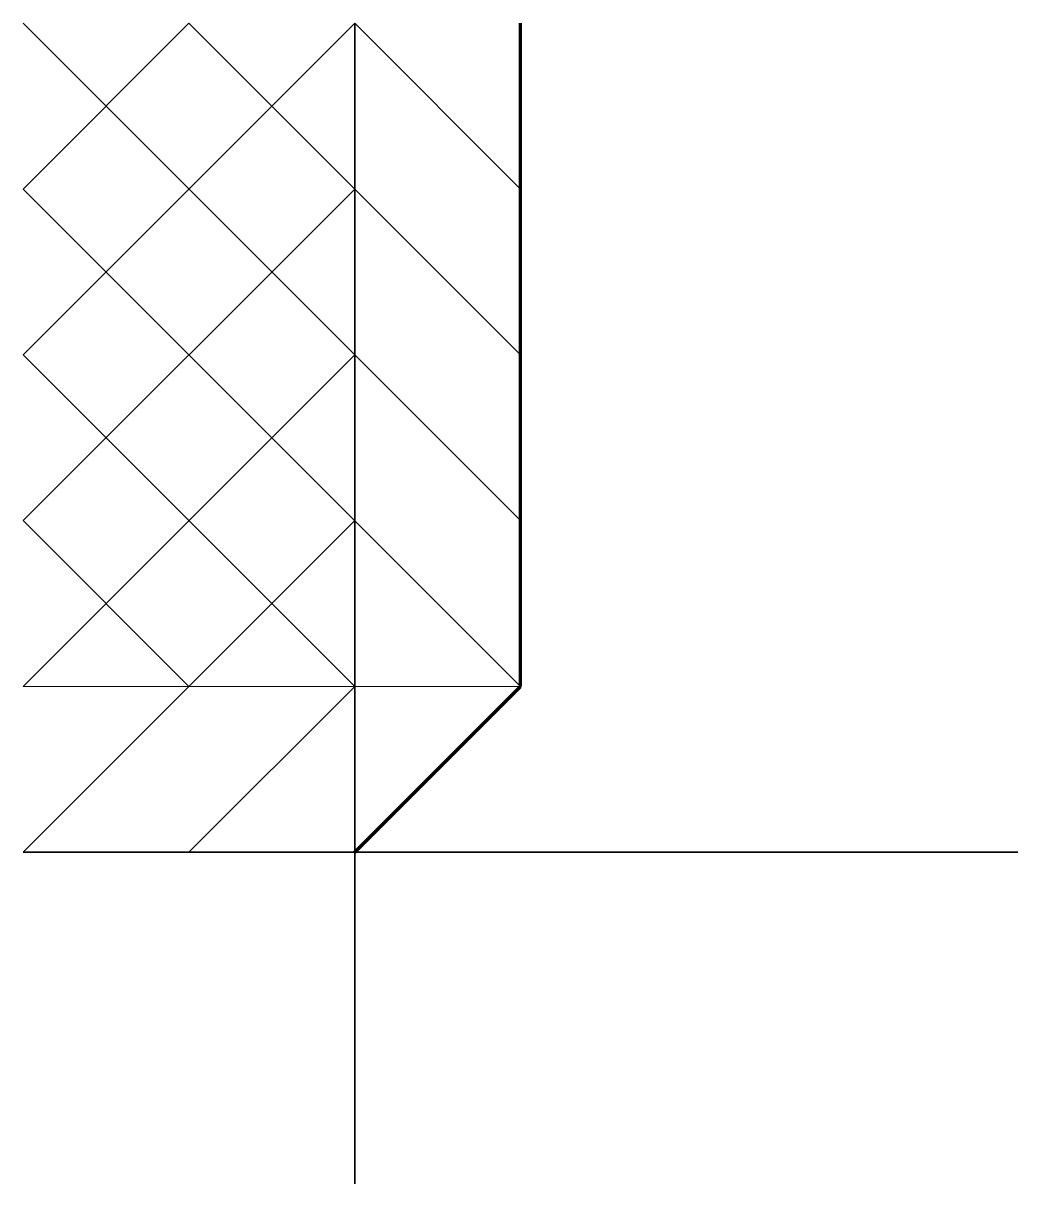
# Model space of a CAD drawing. Header units: millimetres. Extents: x 80 to 140, y -20 to 50.
import ezdxf

# ---------------------------------------------------------------- set-up
doc = ezdxf.new("R2010")
doc.units = ezdxf.units.MM
doc.layers.get('0').update_dxf_attribs({"linetype": 'CONTINUOUS', "lineweight": 0})

msp = doc.modelspace()

# ---------------------------------------------------------------- linework, layer by layer
at = {"color": 1, "lineweight": 18}
for p, q in [((80, 30), (100, 50)), ((80, 40), (90, 50)), ((100, 0), (100, 50)), ((80, 20), (100, 40)), ((100, 40), (100, 40)), ((80, 10), (100, 30)), ((80, 0), (100, 20)), ((90, 0), (100, 10)), ((80, 0), (100, 0))]:
    msp.add_line(p, q, dxfattribs=at)
at = {"color": 5, "lineweight": 18}
for p, q in [((110, 20), (80, 50)), ((110, 30), (90, 50)), ((110, 40), (100, 50)), ((110, 10), (110, 50)), ((110, 10), (80, 40)), ((100, 10), (80, 30)), ((90, 10), (80, 20)), ((80, 10), (110, 10))]:
    msp.add_line(p, q, dxfattribs=at)
at = {"lineweight": 35}
for p, q in [((100, -20), (100, 50)), ((80, 0), (140, 0))]:
    msp.add_line(p, q, dxfattribs=at)
at = {"color": 8, "lineweight": 70}
for p, q in [((110, 10), (110, 50)), ((100, 0), (110, 10))]:
    msp.add_line(p, q, dxfattribs=at)

doc.saveas('drawing.dxf')
